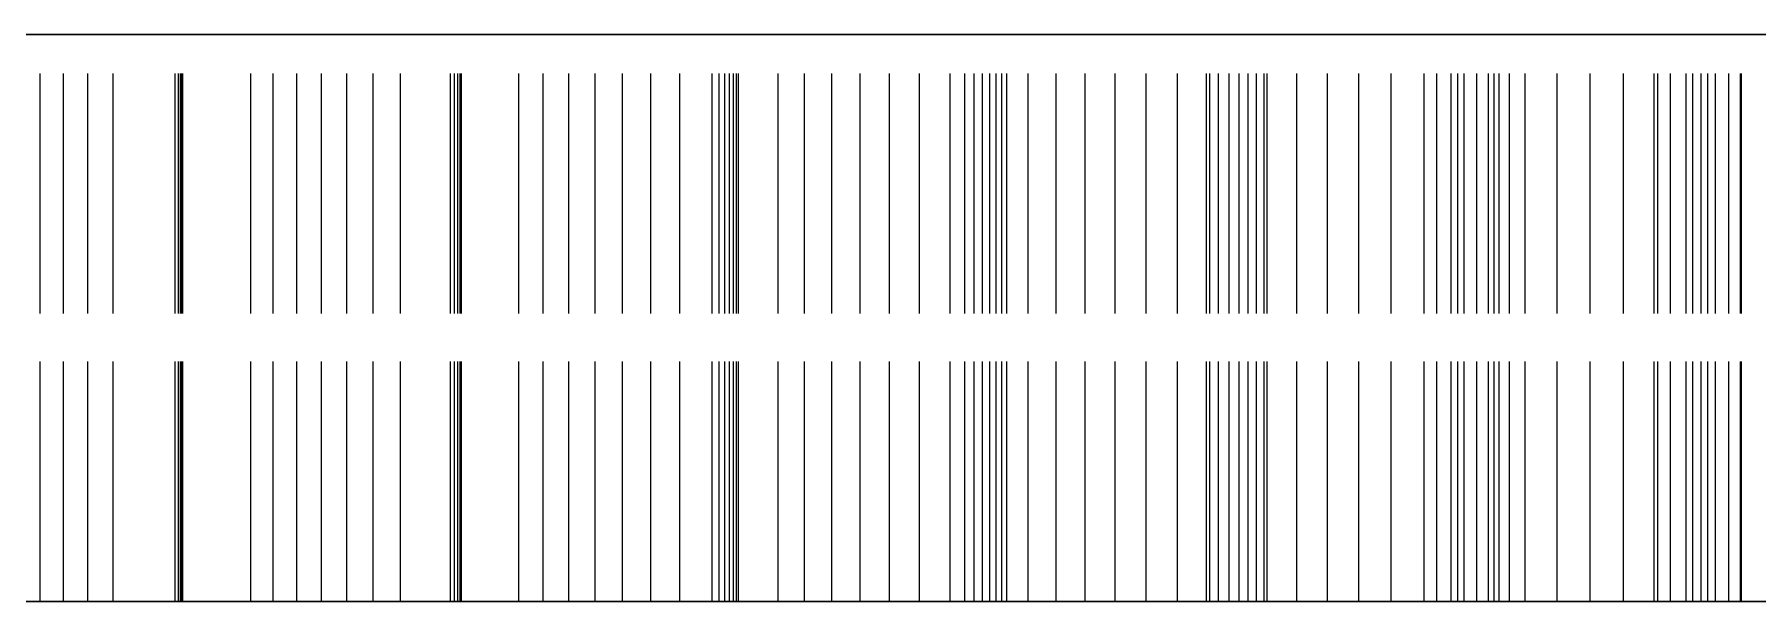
# Model space of a CAD drawing. Header units: millimetres. Extents: x -25 to 127, y -20 to 120.
# Drawn here: x 6.56 to 15.69, y 75.5 to 78.5 of the extents above; entities that cross this region are included whole.
import ezdxf

# ---------------------------------------------------------------- set-up
doc = ezdxf.new("R2010")
doc.units = ezdxf.units.MM
doc.linetypes.add('DASHED', pattern=[1.524, 1.27, -0.254])
doc.layers.add('HIDDEN', color=8, linetype='DASHED')
doc.layers.add('VISIBLE', color=7, linetype='CONTINUOUS')

msp = doc.modelspace()

# ---------------------------------------------------------------- linework, layer by layer
at = {"layer": 'HIDDEN'}
for points in [[(5.8631, 78.5), (6.64484, 78.5), (7.42659, 78.5), (8.20833, 78.5), (8.99008, 78.5), (9.77183, 78.5), (10.55357, 78.5), (11.33532, 78.5), (12.11706, 78.5), (12.89881, 78.5), (13.68056, 78.5), (14.4623, 78.5), (15.24405, 78.5), (16.02579, 78.5)], [(22, 78.5), (21.30159, 78.5), (20.60317, 78.5), (19.90476, 78.5), (19.20635, 78.5), (18.50794, 78.5), (17.80952, 78.5), (17.11111, 78.5), (16.4127, 78.5), (15.71429, 78.5), (15.01587, 78.5), (14.31746, 78.5), (13.61905, 78.5), (12.92063, 78.5), (12.22222, 78.5), (11.52381, 78.5), (10.8254, 78.5), (10.12698, 78.5), (9.42857, 78.5), (8.73016, 78.5), (8.03175, 78.5), (7.33333, 78.5), (6.63492, 78.5), (5.93651, 78.5)], [(5.93651, 78.5), (6.63492, 78.5), (7.33333, 78.5), (8.03175, 78.5), (8.73016, 78.5), (9.42857, 78.5), (10.12698, 78.5), (10.8254, 78.5), (11.52381, 78.5), (12.22222, 78.5), (12.92063, 78.5), (13.61905, 78.5), (14.31746, 78.5), (15.01587, 78.5), (15.71429, 78.5), (16.4127, 78.5), (17.11111, 78.5), (17.80952, 78.5), (18.50794, 78.5), (19.20635, 78.5), (19.90476, 78.5), (20.60317, 78.5), (21.30159, 78.5), (22, 78.5)], [(6.5947, 78.5), (6.47567, 78.5)], [(6.47567, 78.5), (6.5947, 78.5)], [(24, 78.5), (23.2381, 78.5), (22.47619, 78.5), (21.71429, 78.5), (20.95238, 78.5), (20.19048, 78.5), (19.42857, 78.5), (18.66667, 78.5), (17.90476, 78.5), (17.14286, 78.5), (16.38095, 78.5), (15.61905, 78.5), (14.85714, 78.5), (14.09524, 78.5), (13.33333, 78.5), (12.57143, 78.5), (11.80952, 78.5), (11.04762, 78.5), (10.28571, 78.5), (9.52381, 78.5), (8.7619, 78.5), (8, 78.5), (7.2381, 78.5), (6.47619, 78.5)], [(6.47619, 78.5), (7.2381, 78.5), (8, 78.5), (8.7619, 78.5), (9.52381, 78.5), (10.28571, 78.5), (11.04762, 78.5), (11.80952, 78.5), (12.57143, 78.5), (13.33333, 78.5), (14.09524, 78.5), (14.85714, 78.5), (15.61905, 78.5), (16.38095, 78.5), (17.14286, 78.5), (17.90476, 78.5), (18.66667, 78.5), (19.42857, 78.5), (20.19048, 78.5), (20.95238, 78.5), (21.71429, 78.5), (22.47619, 78.5), (23.2381, 78.5), (24, 78.5)], [(6.71879, 78.5), (6.5947, 78.5)], [(6.5947, 78.5), (6.71879, 78.5)], [(6.5947, 75.5), (6.5947, 78.5)], [(6.5947, 75.5), (6.5947, 78.5)], [(6.8477, 78.5), (6.71879, 78.5)], [(6.71879, 78.5), (6.8477, 78.5)], [(6.71879, 75.5), (6.71879, 78.5)], [(6.71879, 75.5), (6.71879, 78.5)], [(6.98123, 78.5), (6.8477, 78.5)], [(6.8477, 78.5), (6.98123, 78.5)], [(6.8477, 75.5), (6.8477, 78.5)], [(6.8477, 75.5), (6.8477, 78.5)], [(7.3104, 78.5), (6.98123, 78.5)], [(6.98123, 78.5), (7.3104, 78.5)], [(6.98123, 75.5), (6.98123, 78.5)], [(6.98123, 75.5), (6.98123, 78.5)], [(7.3276, 78.5), (7.3104, 78.5)], [(7.3104, 78.5), (7.3276, 78.5)], [(7.3104, 75.5), (7.3104, 78.5)], [(7.3104, 75.5), (7.3104, 78.5)], [(7.34004, 78.5), (7.3276, 78.5)], [(7.3276, 78.5), (7.34004, 78.5)], [(7.3276, 75.5), (7.3276, 78.5)], [(7.3276, 75.5), (7.3276, 78.5)], [(7.71007, 78.5), (7.33821, 78.5)], [(7.33821, 78.5), (7.34692, 78.5)], [(7.34692, 78.5), (7.33821, 78.5)], [(7.33821, 78.5), (7.71007, 78.5)], [(7.33821, 75.5), (7.33821, 78.5)], [(7.33821, 75.5), (7.33821, 78.5)], [(7.34754, 78.5), (7.34004, 78.5)], [(7.34004, 78.5), (7.34754, 78.5)], [(7.34004, 75.5), (7.34004, 78.5)], [(7.34004, 75.5), (7.34004, 78.5)], [(7.34692, 78.5), (7.34992, 78.5)], [(7.34992, 78.5), (7.34692, 78.5)], [(7.34692, 75.5), (7.34692, 78.5)], [(7.34692, 75.5), (7.34692, 78.5)], [(7.34992, 78.5), (7.34754, 78.5)], [(7.34754, 78.5), (7.34992, 78.5)], [(7.34754, 75.5), (7.34754, 78.5)], [(7.34754, 75.5), (7.34754, 78.5)], [(7.34992, 75.5), (7.34992, 78.5)], [(7.34992, 75.5), (7.34992, 78.5)], [(7.82921, 78.5), (7.71007, 78.5)], [(7.71007, 78.5), (7.82921, 78.5)], [(7.71007, 75.5), (7.71007, 78.5)], [(7.71007, 75.5), (7.71007, 78.5)], [(7.9539, 78.5), (7.82921, 78.5)], [(7.82921, 78.5), (7.9539, 78.5)], [(7.82921, 75.5), (7.82921, 78.5)], [(7.82921, 75.5), (7.82921, 78.5)], [(8.08379, 78.5), (7.9539, 78.5)], [(7.9539, 78.5), (8.08379, 78.5)], [(7.9539, 75.5), (7.9539, 78.5)], [(7.9539, 75.5), (7.9539, 78.5)], [(8.2186, 78.5), (8.08379, 78.5)], [(8.08379, 78.5), (8.2186, 78.5)], [(8.08379, 75.5), (8.08379, 78.5)], [(8.08379, 75.5), (8.08379, 78.5)], [(8.35809, 78.5), (8.2186, 78.5)], [(8.2186, 78.5), (8.35809, 78.5)], [(8.2186, 75.5), (8.2186, 78.5)], [(8.2186, 75.5), (8.2186, 78.5)], [(8.50208, 78.5), (8.35809, 78.5)], [(8.35809, 78.5), (8.50208, 78.5)], [(8.35809, 75.5), (8.35809, 78.5)], [(8.35809, 75.5), (8.35809, 78.5)], [(8.82299, 78.5), (8.50208, 78.5)], [(8.50208, 78.5), (8.82299, 78.5)], [(8.50208, 75.5), (8.50208, 78.5)], [(8.50208, 75.5), (8.50208, 78.5)], [(9.1286, 78.5), (8.76709, 78.5)], [(8.76709, 78.5), (8.78943, 78.5)], [(8.78943, 78.5), (8.76709, 78.5)], [(8.76709, 78.5), (9.1286, 78.5)], [(8.76709, 75.5), (8.76709, 78.5)], [(8.76709, 75.5), (8.76709, 78.5)], [(8.78943, 78.5), (8.80621, 78.5)], [(8.80621, 78.5), (8.78943, 78.5)], [(8.78943, 75.5), (8.78943, 78.5)], [(8.78943, 75.5), (8.78943, 78.5)], [(8.80621, 78.5), (8.81773, 78.5)], [(8.81773, 78.5), (8.80621, 78.5)], [(8.80621, 75.5), (8.80621, 78.5)], [(8.80621, 75.5), (8.80621, 78.5)], [(8.81773, 78.5), (8.82425, 78.5)], [(8.82425, 78.5), (8.81773, 78.5)], [(8.81773, 75.5), (8.81773, 78.5)], [(8.81773, 75.5), (8.81773, 78.5)], [(8.82595, 78.5), (8.82299, 78.5)], [(8.82299, 78.5), (8.82595, 78.5)], [(8.82299, 75.5), (8.82299, 78.5)], [(8.82299, 75.5), (8.82299, 78.5)], [(8.82425, 78.5), (8.82595, 78.5)], [(8.82595, 78.5), (8.82425, 78.5)], [(8.82425, 75.5), (8.82425, 78.5)], [(8.82425, 75.5), (8.82425, 78.5)], [(8.82595, 75.5), (8.82595, 78.5)], [(8.82595, 75.5), (8.82595, 78.5)], [(9.2583, 78.5), (9.1286, 78.5)], [(9.1286, 78.5), (9.2583, 78.5)], [(9.1286, 75.5), (9.1286, 78.5)], [(9.1286, 75.5), (9.1286, 78.5)], [(9.39338, 78.5), (9.2583, 78.5)], [(9.2583, 78.5), (9.39338, 78.5)], [(9.2583, 75.5), (9.2583, 78.5)], [(9.2583, 75.5), (9.2583, 78.5)], [(9.53349, 78.5), (9.39338, 78.5)], [(9.39338, 78.5), (9.53349, 78.5)], [(9.39338, 75.5), (9.39338, 78.5)], [(9.39338, 75.5), (9.39338, 78.5)], [(9.67836, 78.5), (9.53349, 78.5)], [(9.53349, 78.5), (9.67836, 78.5)], [(9.53349, 75.5), (9.53349, 78.5)], [(9.53349, 75.5), (9.53349, 78.5)], [(9.82776, 78.5), (9.67836, 78.5)], [(9.67836, 78.5), (9.82776, 78.5)], [(9.67836, 75.5), (9.67836, 78.5)], [(9.67836, 75.5), (9.67836, 78.5)], [(9.98151, 78.5), (9.82776, 78.5)], [(9.82776, 78.5), (9.98151, 78.5)], [(9.82776, 75.5), (9.82776, 78.5)], [(9.82776, 75.5), (9.82776, 78.5)], [(10.29259, 78.5), (9.98151, 78.5)], [(9.98151, 78.5), (10.29259, 78.5)], [(9.98151, 75.5), (9.98151, 78.5)], [(9.98151, 75.5), (9.98151, 78.5)], [(10.50266, 78.5), (10.15325, 78.5)], [(10.15325, 78.5), (10.18912, 78.5)], [(10.18912, 78.5), (10.15325, 78.5)], [(10.15325, 78.5), (10.50266, 78.5)], [(10.15325, 75.5), (10.15325, 78.5)], [(10.15325, 75.5), (10.15325, 78.5)], [(10.18912, 78.5), (10.21959, 78.5)], [(10.21959, 78.5), (10.18912, 78.5)], [(10.18912, 75.5), (10.18912, 78.5)], [(10.18912, 75.5), (10.18912, 78.5)], [(10.21959, 78.5), (10.24496, 78.5)], [(10.24496, 78.5), (10.21959, 78.5)], [(10.21959, 75.5), (10.21959, 78.5)], [(10.21959, 75.5), (10.21959, 78.5)], [(10.24496, 78.5), (10.26547, 78.5)], [(10.26547, 78.5), (10.24496, 78.5)], [(10.24496, 75.5), (10.24496, 78.5)], [(10.24496, 75.5), (10.24496, 78.5)], [(10.26547, 78.5), (10.2813, 78.5)], [(10.2813, 78.5), (10.26547, 78.5)], [(10.26547, 75.5), (10.26547, 78.5)], [(10.26547, 75.5), (10.26547, 78.5)], [(10.2813, 78.5), (10.29259, 78.5)], [(10.29259, 78.5), (10.2813, 78.5)], [(10.2813, 75.5), (10.2813, 78.5)], [(10.2813, 75.5), (10.2813, 78.5)], [(10.29259, 75.5), (10.29259, 78.5)], [(10.29259, 75.5), (10.29259, 78.5)], [(10.64228, 78.5), (10.50266, 78.5)], [(10.50266, 78.5), (10.64228, 78.5)], [(10.50266, 75.5), (10.50266, 78.5)], [(10.50266, 75.5), (10.50266, 78.5)], [(10.7871, 78.5), (10.64228, 78.5)], [(10.64228, 78.5), (10.7871, 78.5)], [(10.64228, 75.5), (10.64228, 78.5)], [(10.64228, 75.5), (10.64228, 78.5)], [(10.93675, 78.5), (10.7871, 78.5)], [(10.7871, 78.5), (10.93675, 78.5)], [(10.7871, 75.5), (10.7871, 78.5)], [(10.7871, 75.5), (10.7871, 78.5)], [(11.09098, 78.5), (10.93675, 78.5)], [(10.93675, 78.5), (11.09098, 78.5)], [(10.93675, 75.5), (10.93675, 78.5)], [(10.93675, 75.5), (10.93675, 78.5)], [(11.24956, 78.5), (11.09098, 78.5)], [(11.09098, 78.5), (11.24956, 78.5)], [(11.09098, 75.5), (11.09098, 78.5)], [(11.09098, 75.5), (11.09098, 78.5)], [(11.4123, 78.5), (11.24956, 78.5)], [(11.24956, 78.5), (11.4123, 78.5)], [(11.24956, 75.5), (11.24956, 78.5)], [(11.24956, 75.5), (11.24956, 78.5)], [(11.71205, 78.5), (11.4123, 78.5)], [(11.4123, 78.5), (11.71205, 78.5)], [(11.4123, 75.5), (11.4123, 78.5)], [(11.4123, 75.5), (11.4123, 78.5)], [(11.82555, 78.5), (11.48995, 78.5)], [(11.48995, 78.5), (11.53917, 78.5)], [(11.53917, 78.5), (11.48995, 78.5)], [(11.48995, 78.5), (11.82555, 78.5)], [(11.48995, 75.5), (11.48995, 78.5)], [(11.48995, 75.5), (11.48995, 78.5)], [(11.53917, 78.5), (11.58318, 78.5)], [(11.58318, 78.5), (11.53917, 78.5)], [(11.53917, 75.5), (11.53917, 78.5)], [(11.53917, 75.5), (11.53917, 78.5)], [(11.58318, 78.5), (11.62228, 78.5)], [(11.62228, 78.5), (11.58318, 78.5)], [(11.58318, 75.5), (11.58318, 78.5)], [(11.58318, 75.5), (11.58318, 78.5)], [(11.62228, 78.5), (11.65668, 78.5)], [(11.65668, 78.5), (11.62228, 78.5)], [(11.62228, 75.5), (11.62228, 78.5)], [(11.62228, 75.5), (11.62228, 78.5)], [(11.65668, 78.5), (11.68656, 78.5)], [(11.68656, 78.5), (11.65668, 78.5)], [(11.65668, 75.5), (11.65668, 78.5)], [(11.65668, 75.5), (11.65668, 78.5)], [(11.68656, 78.5), (11.71205, 78.5)], [(11.71205, 78.5), (11.68656, 78.5)], [(11.68656, 75.5), (11.68656, 78.5)], [(11.68656, 75.5), (11.68656, 78.5)], [(11.71205, 75.5), (11.71205, 78.5)], [(11.71205, 75.5), (11.71205, 78.5)], [(11.97442, 78.5), (11.82555, 78.5)], [(11.82555, 78.5), (11.97442, 78.5)], [(11.82555, 75.5), (11.82555, 78.5)], [(11.82555, 75.5), (11.82555, 78.5)], [(12.12826, 78.5), (11.97442, 78.5)], [(11.97442, 78.5), (12.12826, 78.5)], [(11.97442, 75.5), (11.97442, 78.5)], [(11.97442, 75.5), (11.97442, 78.5)], [(12.28672, 78.5), (12.12826, 78.5)], [(12.12826, 78.5), (12.28672, 78.5)], [(12.12826, 75.5), (12.12826, 78.5)], [(12.12826, 75.5), (12.12826, 78.5)], [(12.44956, 78.5), (12.28672, 78.5)], [(12.28672, 78.5), (12.44956, 78.5)], [(12.28672, 75.5), (12.28672, 78.5)], [(12.28672, 75.5), (12.28672, 78.5)], [(12.61654, 78.5), (12.44956, 78.5)], [(12.44956, 78.5), (12.61654, 78.5)], [(12.44956, 75.5), (12.44956, 78.5)], [(12.44956, 75.5), (12.44956, 78.5)], [(12.7875, 78.5), (12.61654, 78.5)], [(12.61654, 78.5), (12.7875, 78.5)], [(12.61654, 75.5), (12.61654, 78.5)], [(12.61654, 75.5), (12.61654, 78.5)], [(13.09083, 78.5), (12.77068, 78.5)], [(12.77068, 78.5), (12.833, 78.5)], [(12.833, 78.5), (12.77068, 78.5)], [(12.77068, 78.5), (13.09083, 78.5)], [(12.77068, 75.5), (12.77068, 78.5)], [(12.77068, 75.5), (12.77068, 78.5)], [(13.07444, 78.5), (12.7875, 78.5)], [(12.7875, 78.5), (13.07444, 78.5)], [(12.7875, 75.5), (12.7875, 78.5)], [(12.7875, 75.5), (12.7875, 78.5)], [(12.833, 78.5), (12.89034, 78.5)], [(12.89034, 78.5), (12.833, 78.5)], [(12.833, 75.5), (12.833, 78.5)], [(12.833, 75.5), (12.833, 78.5)], [(12.89034, 78.5), (12.94297, 78.5)], [(12.94297, 78.5), (12.89034, 78.5)], [(12.89034, 75.5), (12.89034, 78.5)], [(12.89034, 75.5), (12.89034, 78.5)], [(12.94297, 78.5), (12.9911, 78.5)], [(12.9911, 78.5), (12.94297, 78.5)], [(12.94297, 75.5), (12.94297, 78.5)], [(12.94297, 75.5), (12.94297, 78.5)], [(12.9911, 78.5), (13.03488, 78.5)], [(13.03488, 78.5), (12.9911, 78.5)], [(12.9911, 75.5), (12.9911, 78.5)], [(12.9911, 75.5), (12.9911, 78.5)], [(13.03488, 78.5), (13.07444, 78.5)], [(13.07444, 78.5), (13.03488, 78.5)], [(13.03488, 75.5), (13.03488, 78.5)], [(13.03488, 75.5), (13.03488, 78.5)], [(13.07444, 75.5), (13.07444, 78.5)], [(13.07444, 75.5), (13.07444, 78.5)], [(13.24822, 78.5), (13.09083, 78.5)], [(13.09083, 78.5), (13.24822, 78.5)], [(13.09083, 75.5), (13.09083, 78.5)], [(13.09083, 75.5), (13.09083, 78.5)], [(13.41033, 78.5), (13.24822, 78.5)], [(13.24822, 78.5), (13.41033, 78.5)], [(13.24822, 75.5), (13.24822, 78.5)], [(13.24822, 75.5), (13.24822, 78.5)], [(13.57684, 78.5), (13.41033, 78.5)], [(13.41033, 78.5), (13.57684, 78.5)], [(13.41033, 75.5), (13.41033, 78.5)], [(13.41033, 75.5), (13.41033, 78.5)], [(13.74748, 78.5), (13.57684, 78.5)], [(13.57684, 78.5), (13.74748, 78.5)], [(13.57684, 75.5), (13.57684, 78.5)], [(13.57684, 75.5), (13.57684, 78.5)], [(13.92206, 78.5), (13.74748, 78.5)], [(13.74748, 78.5), (13.92206, 78.5)], [(13.74748, 75.5), (13.74748, 78.5)], [(13.74748, 75.5), (13.74748, 78.5)], [(14.1004, 78.5), (13.92206, 78.5)], [(13.92206, 78.5), (14.1004, 78.5)], [(13.92206, 75.5), (13.92206, 78.5)], [(13.92206, 75.5), (13.92206, 78.5)], [(14.29233, 78.5), (13.98918, 78.5)], [(13.98918, 78.5), (14.06431, 78.5)], [(14.06431, 78.5), (13.98918, 78.5)], [(13.98918, 78.5), (14.29233, 78.5)], [(13.98918, 75.5), (13.98918, 78.5)], [(13.98918, 75.5), (13.98918, 78.5)], [(14.06431, 78.5), (14.13471, 78.5)], [(14.13471, 78.5), (14.06431, 78.5)], [(14.06431, 75.5), (14.06431, 78.5)], [(14.06431, 75.5), (14.06431, 78.5)], [(14.37314, 78.5), (14.1004, 78.5)], [(14.1004, 78.5), (14.37314, 78.5)], [(14.1004, 75.5), (14.1004, 78.5)], [(14.1004, 75.5), (14.1004, 78.5)], [(14.13471, 78.5), (14.20061, 78.5)], [(14.20061, 78.5), (14.13471, 78.5)], [(14.13471, 75.5), (14.13471, 78.5)], [(14.13471, 75.5), (14.13471, 78.5)], [(14.20061, 78.5), (14.26223, 78.5)], [(14.26223, 78.5), (14.20061, 78.5)], [(14.20061, 75.5), (14.20061, 78.5)], [(14.20061, 75.5), (14.20061, 78.5)], [(14.26223, 78.5), (14.3197, 78.5)], [(14.3197, 78.5), (14.26223, 78.5)], [(14.26223, 75.5), (14.26223, 78.5)], [(14.26223, 75.5), (14.26223, 78.5)], [(14.45748, 78.5), (14.29233, 78.5)], [(14.29233, 78.5), (14.45748, 78.5)], [(14.29233, 75.5), (14.29233, 78.5)], [(14.29233, 75.5), (14.29233, 78.5)], [(14.3197, 78.5), (14.37314, 78.5)], [(14.37314, 78.5), (14.3197, 78.5)], [(14.3197, 75.5), (14.3197, 78.5)], [(14.3197, 75.5), (14.3197, 78.5)], [(14.37314, 75.5), (14.37314, 78.5)], [(14.37314, 75.5), (14.37314, 78.5)], [(14.62707, 78.5), (14.45748, 78.5)], [(14.45748, 78.5), (14.62707, 78.5)], [(14.45748, 75.5), (14.45748, 78.5)], [(14.45748, 75.5), (14.45748, 78.5)], [(14.80081, 78.5), (14.62707, 78.5)], [(14.62707, 78.5), (14.80081, 78.5)], [(14.62707, 75.5), (14.62707, 78.5)], [(14.62707, 75.5), (14.62707, 78.5)], [(14.97843, 78.5), (14.80081, 78.5)], [(14.80081, 78.5), (14.97843, 78.5)], [(14.80081, 75.5), (14.80081, 78.5)], [(14.80081, 75.5), (14.80081, 78.5)], [(15.15976, 78.5), (14.97843, 78.5)], [(14.97843, 78.5), (15.15976, 78.5)], [(14.97843, 75.5), (14.97843, 78.5)], [(14.97843, 75.5), (14.97843, 78.5)], [(15.4242, 78.5), (15.13953, 78.5)], [(15.13953, 78.5), (15.22711, 78.5)], [(15.22711, 78.5), (15.13953, 78.5)], [(15.13953, 78.5), (15.4242, 78.5)], [(15.13953, 75.5), (15.13953, 78.5)], [(15.13953, 75.5), (15.13953, 78.5)], [(15.34461, 78.5), (15.15976, 78.5)], [(15.15976, 78.5), (15.34461, 78.5)], [(15.15976, 75.5), (15.15976, 78.5)], [(15.15976, 75.5), (15.15976, 78.5)], [(15.22711, 78.5), (15.3102, 78.5)], [(15.3102, 78.5), (15.22711, 78.5)], [(15.22711, 75.5), (15.22711, 78.5)], [(15.22711, 75.5), (15.22711, 78.5)], [(15.3102, 78.5), (15.38907, 78.5)], [(15.38907, 78.5), (15.3102, 78.5)], [(15.3102, 75.5), (15.3102, 78.5)], [(15.3102, 75.5), (15.3102, 78.5)], [(15.60182, 78.5), (15.34461, 78.5)], [(15.34461, 78.5), (15.60182, 78.5)], [(15.34461, 75.5), (15.34461, 78.5)], [(15.34461, 75.5), (15.34461, 78.5)], [(15.38907, 78.5), (15.46387, 78.5)], [(15.46387, 78.5), (15.38907, 78.5)], [(15.38907, 75.5), (15.38907, 78.5)], [(15.38907, 75.5), (15.38907, 78.5)], [(15.5963, 78.5), (15.4242, 78.5)], [(15.4242, 78.5), (15.5963, 78.5)], [(15.4242, 75.5), (15.4242, 78.5)], [(15.4242, 75.5), (15.4242, 78.5)], [(15.46387, 78.5), (15.53475, 78.5)], [(15.53475, 78.5), (15.46387, 78.5)], [(15.46387, 75.5), (15.46387, 78.5)], [(15.46387, 75.5), (15.46387, 78.5)], [(15.53475, 78.5), (15.60182, 78.5)], [(15.60182, 78.5), (15.53475, 78.5)], [(15.53475, 75.5), (15.53475, 78.5)], [(15.53475, 75.5), (15.53475, 78.5)], [(15.77255, 78.5), (15.5963, 78.5)], [(15.5963, 78.5), (15.77255, 78.5)], [(15.5963, 75.5), (15.5963, 78.5)], [(15.5963, 75.5), (15.5963, 78.5)], [(15.60182, 75.5), (15.60182, 78.5)], [(15.60182, 75.5), (15.60182, 78.5)], [(5.8631, 75.5), (6.64484, 75.5), (7.42659, 75.5), (8.20833, 75.5), (8.99008, 75.5), (9.77183, 75.5), (10.55357, 75.5), (11.33532, 75.5), (12.11706, 75.5), (12.89881, 75.5), (13.68056, 75.5), (14.4623, 75.5), (15.24405, 75.5), (16.02579, 75.5)], [(6.5947, 75.5), (6.47567, 75.5)], [(6.47567, 75.5), (6.5947, 75.5)], [(6.71879, 75.5), (6.5947, 75.5)], [(6.5947, 75.5), (6.71879, 75.5)], [(6.8477, 75.5), (6.71879, 75.5)], [(6.71879, 75.5), (6.8477, 75.5)], [(6.98123, 75.5), (6.8477, 75.5)], [(6.8477, 75.5), (6.98123, 75.5)], [(7.3104, 75.5), (6.98123, 75.5)], [(6.98123, 75.5), (7.3104, 75.5)], [(7.3276, 75.5), (7.3104, 75.5)], [(7.3104, 75.5), (7.3276, 75.5)], [(7.34004, 75.5), (7.3276, 75.5)], [(7.3276, 75.5), (7.34004, 75.5)], [(7.71007, 75.5), (7.33821, 75.5)], [(7.33821, 75.5), (7.34692, 75.5)], [(7.34692, 75.5), (7.33821, 75.5)], [(7.33821, 75.5), (7.71007, 75.5)], [(7.34754, 75.5), (7.34004, 75.5)], [(7.34004, 75.5), (7.34754, 75.5)], [(7.34692, 75.5), (7.34992, 75.5)], [(7.34992, 75.5), (7.34692, 75.5)], [(7.34992, 75.5), (7.34754, 75.5)], [(7.34754, 75.5), (7.34992, 75.5)], [(7.82921, 75.5), (7.71007, 75.5)], [(7.71007, 75.5), (7.82921, 75.5)], [(7.9539, 75.5), (7.82921, 75.5)], [(7.82921, 75.5), (7.9539, 75.5)], [(8.08379, 75.5), (7.9539, 75.5)], [(7.9539, 75.5), (8.08379, 75.5)], [(8.2186, 75.5), (8.08379, 75.5)], [(8.08379, 75.5), (8.2186, 75.5)], [(8.35809, 75.5), (8.2186, 75.5)], [(8.2186, 75.5), (8.35809, 75.5)], [(8.50208, 75.5), (8.35809, 75.5)], [(8.35809, 75.5), (8.50208, 75.5)], [(8.82299, 75.5), (8.50208, 75.5)], [(8.50208, 75.5), (8.82299, 75.5)], [(9.1286, 75.5), (8.76709, 75.5)], [(8.76709, 75.5), (8.78943, 75.5)], [(8.78943, 75.5), (8.76709, 75.5)], [(8.76709, 75.5), (9.1286, 75.5)], [(8.78943, 75.5), (8.80621, 75.5)], [(8.80621, 75.5), (8.78943, 75.5)], [(8.80621, 75.5), (8.81773, 75.5)], [(8.81773, 75.5), (8.80621, 75.5)], [(8.81773, 75.5), (8.82425, 75.5)], [(8.82425, 75.5), (8.81773, 75.5)], [(8.82595, 75.5), (8.82299, 75.5)], [(8.82299, 75.5), (8.82595, 75.5)], [(8.82425, 75.5), (8.82595, 75.5)], [(8.82595, 75.5), (8.82425, 75.5)], [(9.2583, 75.5), (9.1286, 75.5)], [(9.1286, 75.5), (9.2583, 75.5)], [(9.39338, 75.5), (9.2583, 75.5)], [(9.2583, 75.5), (9.39338, 75.5)], [(9.53349, 75.5), (9.39338, 75.5)], [(9.39338, 75.5), (9.53349, 75.5)], [(9.67836, 75.5), (9.53349, 75.5)], [(9.53349, 75.5), (9.67836, 75.5)], [(9.82776, 75.5), (9.67836, 75.5)], [(9.67836, 75.5), (9.82776, 75.5)], [(9.98151, 75.5), (9.82776, 75.5)], [(9.82776, 75.5), (9.98151, 75.5)], [(10.29259, 75.5), (9.98151, 75.5)], [(9.98151, 75.5), (10.29259, 75.5)], [(10.50266, 75.5), (10.15325, 75.5)], [(10.15325, 75.5), (10.18912, 75.5)], [(10.18912, 75.5), (10.15325, 75.5)], [(10.15325, 75.5), (10.50266, 75.5)], [(10.18912, 75.5), (10.21959, 75.5)], [(10.21959, 75.5), (10.18912, 75.5)], [(10.21959, 75.5), (10.24496, 75.5)], [(10.24496, 75.5), (10.21959, 75.5)], [(10.24496, 75.5), (10.26547, 75.5)], [(10.26547, 75.5), (10.24496, 75.5)], [(10.26547, 75.5), (10.2813, 75.5)], [(10.2813, 75.5), (10.26547, 75.5)], [(10.2813, 75.5), (10.29259, 75.5)], [(10.29259, 75.5), (10.2813, 75.5)], [(10.64228, 75.5), (10.50266, 75.5)], [(10.50266, 75.5), (10.64228, 75.5)], [(10.7871, 75.5), (10.64228, 75.5)], [(10.64228, 75.5), (10.7871, 75.5)], [(10.93675, 75.5), (10.7871, 75.5)], [(10.7871, 75.5), (10.93675, 75.5)], [(11.09098, 75.5), (10.93675, 75.5)], [(10.93675, 75.5), (11.09098, 75.5)], [(11.24956, 75.5), (11.09098, 75.5)], [(11.09098, 75.5), (11.24956, 75.5)], [(11.4123, 75.5), (11.24956, 75.5)], [(11.24956, 75.5), (11.4123, 75.5)], [(11.71205, 75.5), (11.4123, 75.5)], [(11.4123, 75.5), (11.71205, 75.5)], [(11.82555, 75.5), (11.48995, 75.5)], [(11.48995, 75.5), (11.53917, 75.5)], [(11.53917, 75.5), (11.48995, 75.5)], [(11.48995, 75.5), (11.82555, 75.5)], [(11.53917, 75.5), (11.58318, 75.5)], [(11.58318, 75.5), (11.53917, 75.5)], [(11.58318, 75.5), (11.62228, 75.5)], [(11.62228, 75.5), (11.58318, 75.5)], [(11.62228, 75.5), (11.65668, 75.5)], [(11.65668, 75.5), (11.62228, 75.5)], [(11.65668, 75.5), (11.68656, 75.5)], [(11.68656, 75.5), (11.65668, 75.5)], [(11.68656, 75.5), (11.71205, 75.5)], [(11.71205, 75.5), (11.68656, 75.5)], [(11.97442, 75.5), (11.82555, 75.5)], [(11.82555, 75.5), (11.97442, 75.5)], [(12.12826, 75.5), (11.97442, 75.5)], [(11.97442, 75.5), (12.12826, 75.5)], [(12.28672, 75.5), (12.12826, 75.5)], [(12.12826, 75.5), (12.28672, 75.5)], [(12.44956, 75.5), (12.28672, 75.5)], [(12.28672, 75.5), (12.44956, 75.5)], [(12.61654, 75.5), (12.44956, 75.5)], [(12.44956, 75.5), (12.61654, 75.5)], [(12.7875, 75.5), (12.61654, 75.5)], [(12.61654, 75.5), (12.7875, 75.5)], [(13.09083, 75.5), (12.77068, 75.5)], [(12.77068, 75.5), (12.833, 75.5)], [(12.833, 75.5), (12.77068, 75.5)], [(12.77068, 75.5), (13.09083, 75.5)], [(13.07444, 75.5), (12.7875, 75.5)], [(12.7875, 75.5), (13.07444, 75.5)], [(12.833, 75.5), (12.89034, 75.5)], [(12.89034, 75.5), (12.833, 75.5)], [(12.89034, 75.5), (12.94297, 75.5)], [(12.94297, 75.5), (12.89034, 75.5)], [(12.94297, 75.5), (12.9911, 75.5)], [(12.9911, 75.5), (12.94297, 75.5)], [(12.9911, 75.5), (13.03488, 75.5)], [(13.03488, 75.5), (12.9911, 75.5)], [(13.03488, 75.5), (13.07444, 75.5)], [(13.07444, 75.5), (13.03488, 75.5)], [(13.24822, 75.5), (13.09083, 75.5)], [(13.09083, 75.5), (13.24822, 75.5)], [(13.41033, 75.5), (13.24822, 75.5)], [(13.24822, 75.5), (13.41033, 75.5)], [(13.57684, 75.5), (13.41033, 75.5)], [(13.41033, 75.5), (13.57684, 75.5)], [(13.74748, 75.5), (13.57684, 75.5)], [(13.57684, 75.5), (13.74748, 75.5)], [(13.92206, 75.5), (13.74748, 75.5)], [(13.74748, 75.5), (13.92206, 75.5)], [(14.1004, 75.5), (13.92206, 75.5)], [(13.92206, 75.5), (14.1004, 75.5)], [(14.29233, 75.5), (13.98918, 75.5)], [(13.98918, 75.5), (14.06431, 75.5)], [(14.06431, 75.5), (13.98918, 75.5)], [(13.98918, 75.5), (14.29233, 75.5)], [(14.06431, 75.5), (14.13471, 75.5)], [(14.13471, 75.5), (14.06431, 75.5)], [(14.37314, 75.5), (14.1004, 75.5)], [(14.1004, 75.5), (14.37314, 75.5)], [(14.13471, 75.5), (14.20061, 75.5)], [(14.20061, 75.5), (14.13471, 75.5)], [(14.20061, 75.5), (14.26223, 75.5)], [(14.26223, 75.5), (14.20061, 75.5)], [(14.26223, 75.5), (14.3197, 75.5)], [(14.3197, 75.5), (14.26223, 75.5)], [(14.45748, 75.5), (14.29233, 75.5)], [(14.29233, 75.5), (14.45748, 75.5)], [(14.3197, 75.5), (14.37314, 75.5)], [(14.37314, 75.5), (14.3197, 75.5)], [(14.62707, 75.5), (14.45748, 75.5)], [(14.45748, 75.5), (14.62707, 75.5)], [(14.80081, 75.5), (14.62707, 75.5)], [(14.62707, 75.5), (14.80081, 75.5)], [(14.97843, 75.5), (14.80081, 75.5)], [(14.80081, 75.5), (14.97843, 75.5)], [(15.15976, 75.5), (14.97843, 75.5)], [(14.97843, 75.5), (15.15976, 75.5)], [(15.4242, 75.5), (15.13953, 75.5)], [(15.13953, 75.5), (15.22711, 75.5)], [(15.22711, 75.5), (15.13953, 75.5)], [(15.13953, 75.5), (15.4242, 75.5)], [(15.34461, 75.5), (15.15976, 75.5)], [(15.15976, 75.5), (15.34461, 75.5)], [(15.22711, 75.5), (15.3102, 75.5)], [(15.3102, 75.5), (15.22711, 75.5)], [(15.3102, 75.5), (15.38907, 75.5)], [(15.38907, 75.5), (15.3102, 75.5)], [(15.60182, 75.5), (15.34461, 75.5)], [(15.34461, 75.5), (15.60182, 75.5)], [(15.38907, 75.5), (15.46387, 75.5)], [(15.46387, 75.5), (15.38907, 75.5)], [(15.5963, 75.5), (15.4242, 75.5)], [(15.4242, 75.5), (15.5963, 75.5)], [(15.46387, 75.5), (15.53475, 75.5)], [(15.53475, 75.5), (15.46387, 75.5)], [(15.53475, 75.5), (15.60182, 75.5)], [(15.60182, 75.5), (15.53475, 75.5)], [(15.77255, 75.5), (15.5963, 75.5)], [(15.5963, 75.5), (15.77255, 75.5)]]:
    msp.add_lwpolyline(points, dxfattribs=at)
at = {"layer": 'VISIBLE'}
for points in [[(16.02579, 78.5), (15.24405, 78.5), (14.4623, 78.5), (13.68056, 78.5), (12.89881, 78.5), (12.11706, 78.5), (11.33532, 78.5), (10.55357, 78.5), (9.77183, 78.5), (8.99008, 78.5), (8.20833, 78.5), (7.42659, 78.5), (6.64484, 78.5), (5.8631, 78.5)], [(16.02579, 75.5), (15.24405, 75.5), (14.4623, 75.5), (13.68056, 75.5), (12.89881, 75.5), (12.11706, 75.5), (11.33532, 75.5), (10.55357, 75.5), (9.77183, 75.5), (8.99008, 75.5), (8.20833, 75.5), (7.42659, 75.5), (6.64484, 75.5), (5.8631, 75.5)]]:
    msp.add_lwpolyline(points, dxfattribs=at)

doc.saveas('drawing.dxf')
